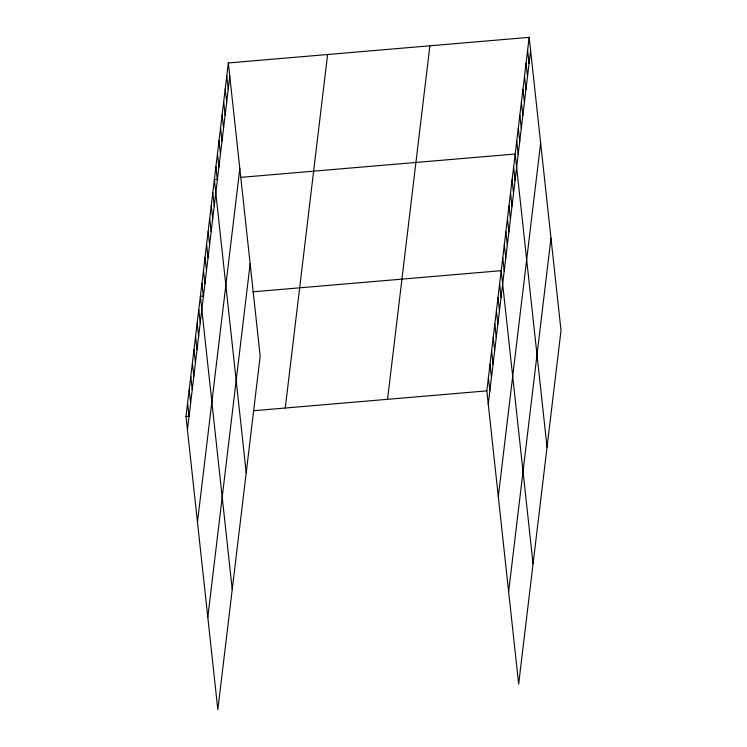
<?xml version="1.0" encoding="UTF-8"?>
<svg xmlns="http://www.w3.org/2000/svg" width="747" height="747" viewBox="0 0 747 747"><rect width="100%" height="100%" fill="white"/><g stroke="black" fill="none" stroke-linecap="round" stroke-linejoin="round"><path stroke-width="1.12" d="M228.339 62.953L260.18 356.132L217.835 709.65L185.984 416.481L228.339 62.953L529.165 37.35L561.016 330.519L518.661 684.047L486.82 390.868L529.165 37.35M187.432 429.796L229.777 76.269M197.469 522.144L239.815 168.626M207.806 617.293L250.152 263.775M285.261 408.03L327.606 54.503M387.544 399.318L429.889 45.8M488.267 404.183L530.613 50.665M498.296 496.54L540.641 143.022M508.632 591.689L550.978 238.172M217.788 179.327L214.361 179.616L246.211 472.795M240.609 177.384L515.187 154.013L547.037 447.182M203.81 295.989L200.383 296.279L232.233 589.458M252.878 291.816L501.218 270.675L533.059 563.845M185.984 416.481L189.411 416.182M253.308 410.747L486.82 390.868M527.615 50.31L529.053 63.626M526.056 63.271L527.503 76.586M524.506 76.241L525.953 89.556M522.956 89.201L524.403 102.516M521.397 102.162L522.844 115.477M519.847 115.122L521.294 128.437M518.297 128.082L519.744 141.398M516.747 141.052L518.185 154.368M513.637 166.973L515.085 180.288M512.087 179.934L513.534 193.249M510.528 192.903L511.975 206.219M508.978 205.864L510.425 219.179M507.428 218.824L508.875 232.14M505.868 231.785L507.316 245.1M504.318 244.745L505.766 258.06M502.768 257.715L504.216 271.03M499.612 284.028L501.06 297.343M498.016 297.381L499.463 310.696M496.419 310.743L497.866 324.058M494.813 324.095L496.26 337.411M493.216 337.448L494.663 350.763M491.619 350.801L493.067 364.116M490.013 364.162L491.461 377.478M488.417 377.515L489.864 390.83M226.78 75.914L228.227 89.229M225.23 88.884L226.677 102.199M223.68 101.844L225.127 115.159M222.12 114.805L223.568 128.12M220.57 127.765L222.018 141.08M219.02 140.735L220.468 154.05M217.461 153.695L218.908 167.011M215.911 166.656L217.358 179.971M212.811 192.577L214.258 205.892M211.252 205.546L212.699 218.862M209.702 218.507L211.149 231.822M208.152 231.467L209.599 244.783M206.592 244.428L208.04 257.743M205.042 257.388L206.489 270.703M203.492 270.358L204.939 283.673M201.942 283.318L203.38 296.634M198.786 309.632L200.233 322.947M197.189 322.993L198.637 336.309M195.583 336.346L197.031 349.661M193.987 349.699L195.434 363.014M192.39 363.051L193.837 376.367M190.784 376.413L192.231 389.729M189.187 389.766L190.634 403.081M187.59 403.119L189.038 416.434"/></g></svg>
